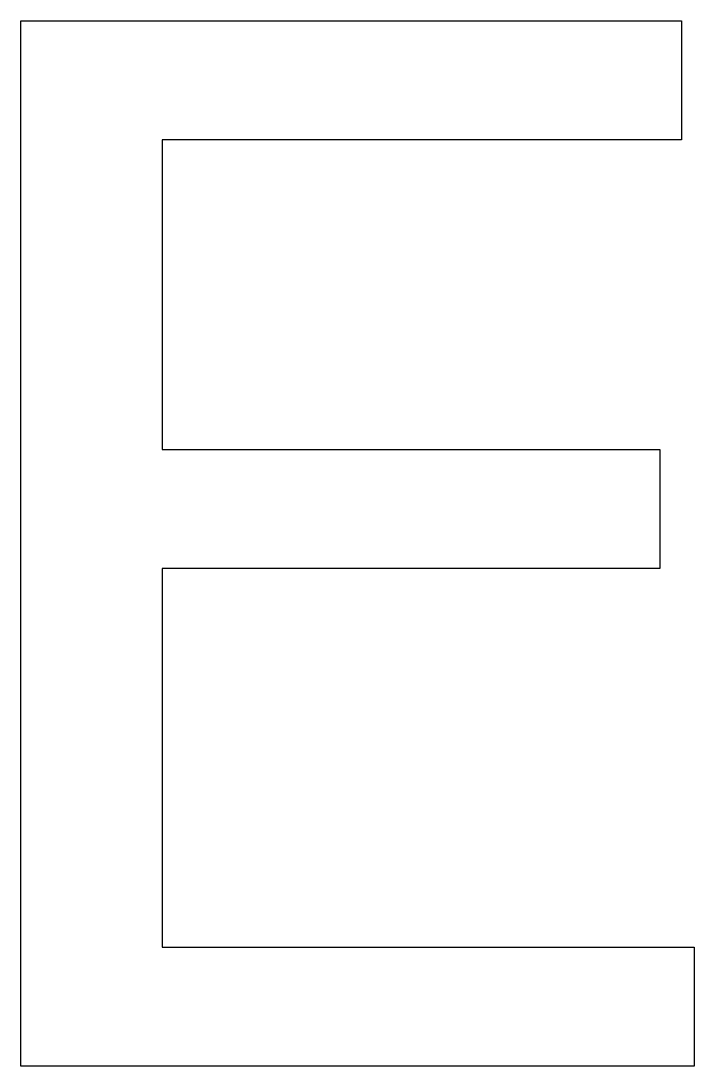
# Model space of a CAD drawing. Extents: x -2.83 to 2.47, y -3.67 to 4.56.
import ezdxf

# ---------------------------------------------------------------- set-up
doc = ezdxf.new("R2010")
doc.units = 0
doc.layers.get('0').update_dxf_attribs({"linetype": 'CONTINUOUS'})

msp = doc.modelspace()

# ---------------------------------------------------------------- linework, layer by layer
at = {"color": 7}
msp.add_lwpolyline([(-2.834349, 4.559351), (2.369123, 4.559351), (2.369123, 3.622286), (-1.720895, 3.622286), (-1.720895, 1.185912), (2.198246, 1.185912), (2.198246, 0.248847), (-1.720895, 0.248847), (-1.720895, -2.733226), (2.468341, -2.733226), (2.468341, -3.670294), (-2.834349, -3.670294), (-2.834349, 4.559351)], dxfattribs=at)

doc.saveas('drawing.dxf')
